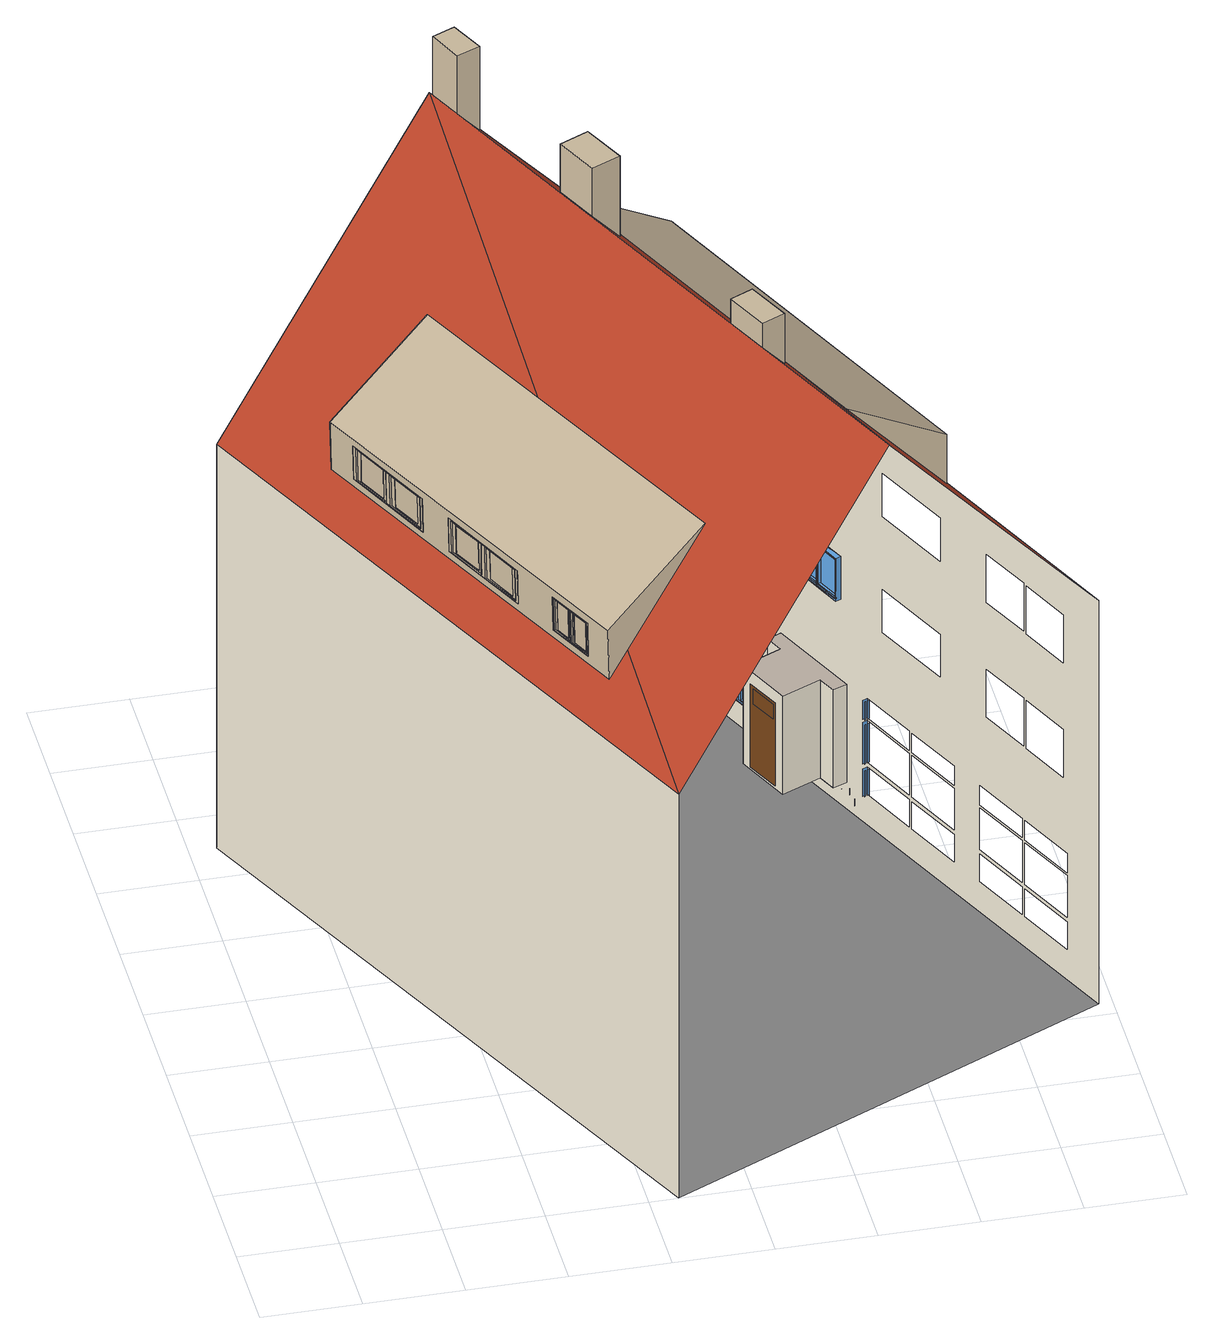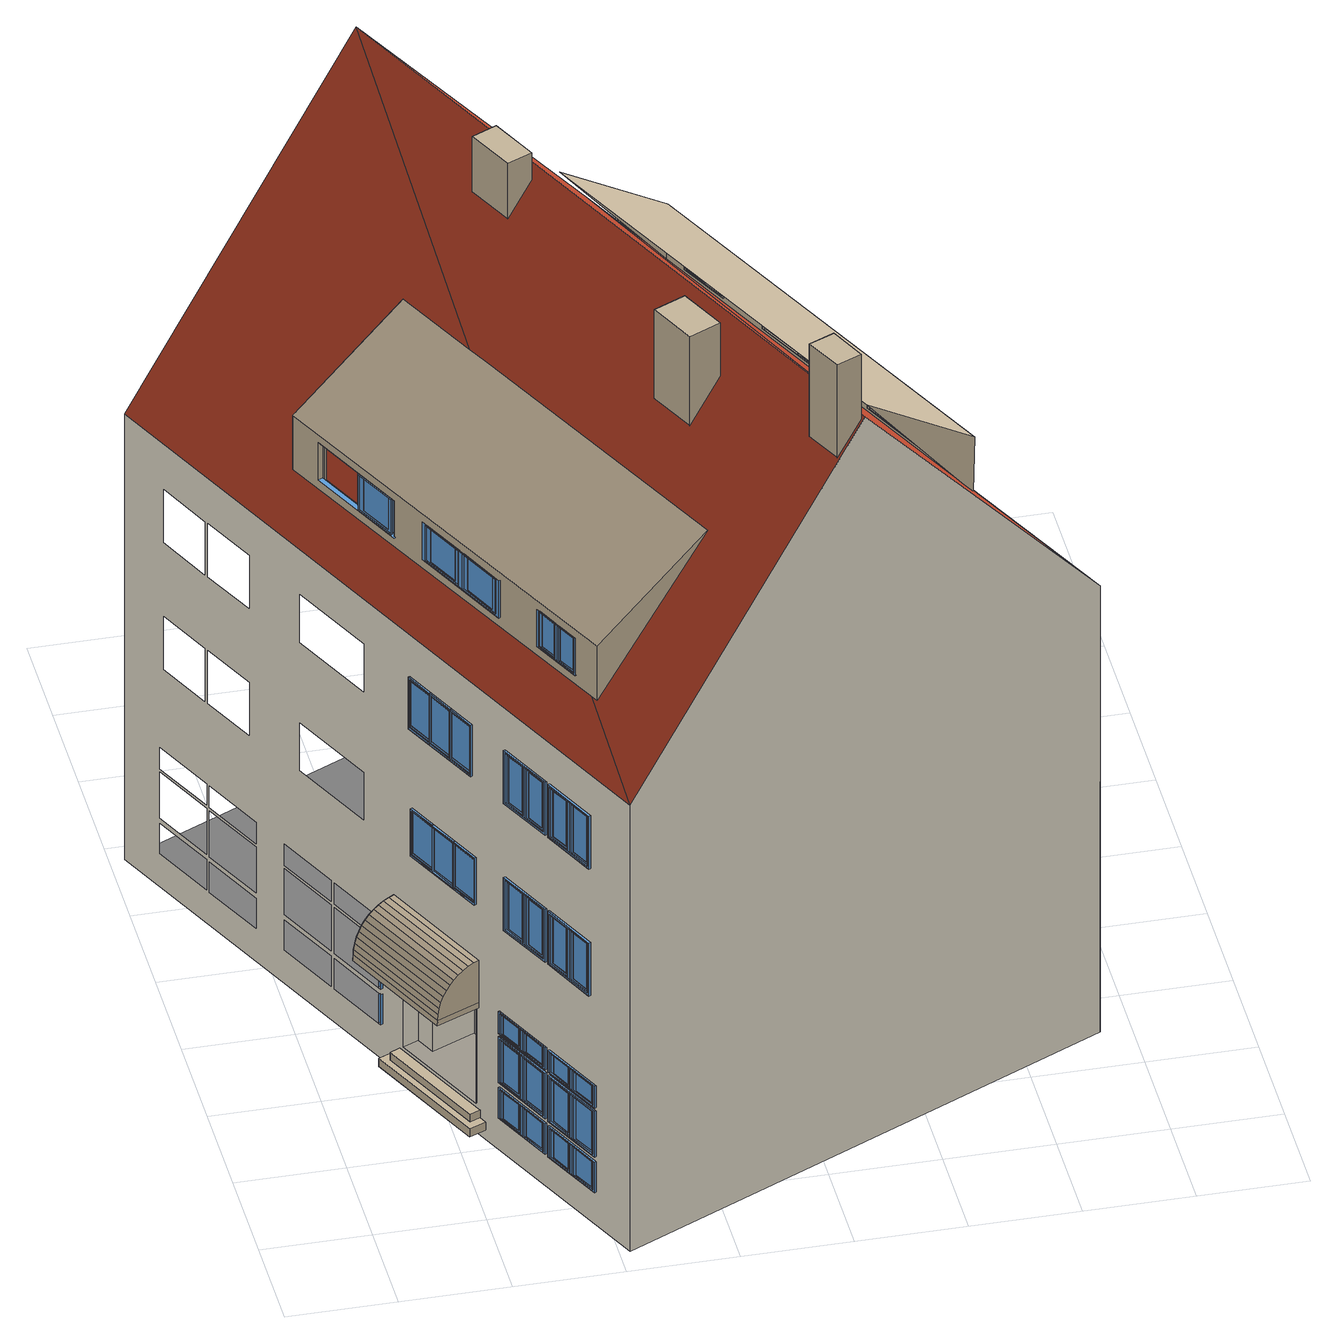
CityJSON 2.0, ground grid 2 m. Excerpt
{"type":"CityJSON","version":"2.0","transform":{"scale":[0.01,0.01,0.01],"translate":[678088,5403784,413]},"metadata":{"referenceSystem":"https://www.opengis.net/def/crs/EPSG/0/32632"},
"CityObjects":{
"building1":{"type":"Building","attributes":{"dataAvailable":"Sufficient","measuredHeight":16.65},"children":["building1-1","building1-2","building1-3","building1-4","building1-5","building1-6","building1-7"],"geometry":[{"type":"MultiSurface","lod":"3","boundaries":[[[0,1,2,3]],[[3,2,4]],[[5,4,2]],[[0,3,4,6,7]],[[8,1,0,7]],[[4,5,6]],[[9,10,11,12],[13,14,15,16]],[[17,18,19,20],[10,9,12,11]],[[14,13,16,15]],[[21,22,23,24]],[[25,6,5]],[[26,27,28,29]],[[30,31,32,33]],[[34,35,27,26]],[[36,37,32,31],[26,34,38,29]],[[26,34,38,29]],[[39,40,41,42]],[[43,44,45,46]],[[47,36,31,30]],[[33,32,37,48]],[[49,50,51,52]],[[48,37,36,47]],[[52,51,53,54]],[[55,56,50,49]],[[57,58,59,60]],[[61,62,46,43],[30,33,48,60,63,64,57,47]],[[47,57,60,48]],[[54,53,56,55]],[[49,52,54,55]],[[58,65,66,59],[52,54,55,49]],[[60,59,66,63]],[[64,65,58,57]],[[63,66,65,64]],[[67,68,69,70]],[[71,72,17,20]],[[73,74,75,76]],[[70,69,77,78]],[[79,80,68,67]],[[81,82,83,84]],[[67,70,78,79],[85,86,87,88]],[[89,87,86,90]],[[80,77,91,92]],[[89,93,94,90]],[[95,96,83,82],[89,93,94,90]],[[77,80,79,78]],[[97,95,82,81]],[[84,83,96,98]],[[92,91,99,100]],[[93,88,87,89]],[[74,73,101,102]],[[103,104,19,18]],[[105,106,107,108]],[[109,110,111,112]],[[113,114,115,116]],[[117,118,119,120]],[[98,96,95,97]],[[99,91,121,122]],[[123,124,92,100]],[[125,126,127,128]],[[129,130,131,132]],[[133,134,135,136]],[[99,122,123,100],[118,119,137,138]],[[75,139,102,74],[81,84,98,136,140,141,133,97]],[[97,133,136,98]],[[142,143,144,145]],[[146,147,148,149]],[[150,151,152,153]],[[108,107,154,155]],[[156,157,106,105]],[[112,111,158,159]],[[160,161,110,109]],[[116,115,162,163]],[[164,165,114,113]],[[166,138,118,117]],[[120,119,137,167]],[[105,108,155,156],[168,169,170,171]],[[109,112,159,160],[172,173,174,175]],[[113,116,163,164],[176,177,178,179]],[[180,181,182,183]],[[184,185,186,187]],[[188,189,126,125]],[[190,191,130,129]],[[128,127,192,193]],[[132,131,194,195]],[[125,128,193,188],[196,197,198,199]],[[129,132,195,190],[200,201,202,203]],[[145,204,205,142],[206,207,154,107,106,157,208,209]],[[149,210,211,146],[212,213,158,111,110,161,214,215]],[[153,216,217,150],[218,219,162,115,114,165,220,221]],[[157,154,207,208]],[[161,158,213,214]],[[165,162,219,220]],[[117,120,167,166]],[[134,222,223,135],[120,167,166,117]],[[224,225,226,227]],[[228,229,230,231]],[[232,233,234,235]],[[236,170,169,237]],[[238,174,173,239]],[[240,178,177,241]],[[122,121,124,123]],[[154,157,156,155]],[[158,161,160,159]],[[162,165,164,163]],[[189,192,242,243]],[[191,194,244,245]],[[183,246,247,180],[248,242,192,127,126,189,243,249]],[[187,250,251,184],[252,244,194,131,130,191,245,253]],[[208,207,254,255]],[[214,213,256,257]],[[220,219,258,259]],[[141,222,134,133]],[[136,135,223,140]],[[192,189,188,193]],[[194,191,190,195]],[[260,198,197,261]],[[262,202,201,263]],[[264,265,266,267]],[[268,269,270,271]],[[243,242,272,273]],[[245,244,274,275]],[[167,137,138,166]],[[276,277,226,225],[236,278,279,237]],[[280,281,230,229],[238,282,283,239]],[[284,285,234,233],[240,286,287,241]],[[236,278,279,237]],[[238,282,283,239]],[[240,286,287,241]],[[278,171,170,236]],[[282,175,174,238]],[[286,179,178,240]],[[227,226,277,288]],[[289,276,225,224]],[[231,230,281,290]],[[291,280,229,228]],[[235,234,285,292]],[[293,284,233,232]],[[294,295,266,265],[260,296,297,261]],[[298,299,270,269],[262,300,301,263]],[[260,296,297,261]],[[262,300,301,263]],[[296,199,198,260]],[[300,203,202,262]],[[143,142,205,302]],[[303,204,145,144]],[[147,146,211,304]],[[305,210,149,148]],[[151,150,217,306]],[[307,216,153,152]],[[308,209,208,255]],[[254,207,206,309]],[[310,215,214,257]],[[256,213,212,311]],[[312,221,220,259]],[[258,219,218,313]],[[267,266,295,314]],[[315,294,265,264]],[[271,270,299,316]],[[317,298,269,268]],[[318,246,183,182]],[[319,250,187,186]],[[181,180,247,320]],[[185,184,251,321]],[[272,242,248,322]],[[274,244,252,323]],[[324,249,243,273]],[[325,253,245,275]],[[326,327,328,329]],[[330,331,332,333]],[[334,335,336,337]],[[254,309,308,255],[327,328,338,339]],[[256,311,310,257],[331,332,340,341]],[[258,313,312,259],[335,336,342,343]],[[272,322,324,273],[344,345,346,347]],[[274,323,325,275],[348,349,350,351]],[[352,344,345,353]],[[354,348,349,355]],[[288,277,276,289]],[[290,281,280,291]],[[292,285,284,293]],[[140,223,222,141]],[[356,357,358,359]],[[360,361,362,363]],[[364,365,366,367]],[[368,339,327,326]],[[329,328,338,369]],[[370,341,331,330]],[[333,332,340,371]],[[372,343,335,334]],[[337,336,342,373]],[[314,295,294,315]],[[316,299,298,317]],[[309,206,209,308]],[[311,212,215,310]],[[313,218,221,312]],[[322,248,249,324]],[[323,252,253,325]],[[374,347,344,352]],[[353,345,346,375]],[[376,351,348,354]],[[355,349,350,377]],[[144,303,302,143],[224,227,288,359,378,379,356,289]],[[148,305,304,147],[228,231,290,363,380,381,360,291]],[[152,307,306,151],[232,235,292,367,382,383,364,293]],[[289,356,359,288]],[[291,360,363,290]],[[293,364,367,292]],[[384,385,386,387]],[[388,389,390,391]],[[182,318,320,181],[264,267,314,387,392,393,384,315]],[[186,319,321,185],[268,271,316,391,394,395,388,317]],[[315,384,387,314]],[[317,388,391,316]],[[357,396,397,358],[329,369,368,326]],[[326,329,369,368]],[[361,398,399,362],[333,371,370,330]],[[330,333,371,370]],[[365,400,401,366],[337,373,372,334]],[[334,337,373,372]],[[402,403,404,405]],[[406,407,408,409]],[[410,411,412,413]],[[414,415,416,417]],[[418,419,420,421]],[[369,338,339,368]],[[371,340,341,370]],[[373,342,343,372]],[[375,346,347,374]],[[377,350,351,376]],[[385,422,423,386],[353,375,374,352]],[[352,353,375,374]],[[389,424,425,390],[355,377,376,354]],[[354,355,377,376]],[[359,358,397,378]],[[379,396,357,356]],[[363,362,399,380]],[[381,398,361,360]],[[367,366,401,382]],[[383,400,365,364]],[[387,386,423,392]],[[391,390,425,394]],[[393,422,385,384]],[[395,424,389,388]],[[246,318,320,247]],[[250,319,321,251]],[[204,303,302,205]],[[210,305,304,211]],[[216,307,306,217]],[[426,427,428,429]],[[430,431,432,103,18,17,72,433]],[[104,434,435,436,437,71,20,19]],[[438,439,440,441]],[[442,443,444,445]],[[446,447,448,449]],[[450,451,452,453]],[[454,455,456,457]],[[405,404,458,459]],[[460,461,403,402]],[[409,408,462,463]],[[464,465,407,406]],[[413,412,466,467]],[[417,416,468,469]],[[421,420,470,471]],[[472,473,411,410]],[[474,475,415,414]],[[476,477,419,418]],[[402,405,459,460],[478,479,480,481]],[[406,409,463,464],[482,483,484,485]],[[378,397,396,379]],[[380,399,398,381]],[[382,401,400,383]],[[392,423,422,393]],[[394,425,424,395]],[[410,413,467,472],[486,487,488,489]],[[414,417,469,474],[490,491,492,493]],[[418,421,471,476],[494,495,496,497]],[[433,72,71,437]],[[461,458,498,499]],[[465,462,500,501]],[[441,502,503,438],[504,498,458,404,403,461,499,505]],[[445,506,507,442],[508,500,462,408,407,465,501,509]],[[458,461,460,459]],[[462,465,464,463]],[[449,510,511,446],[512,513,466,412,411,473,514,515]],[[453,516,517,450],[518,519,468,416,415,475,520,521]],[[457,522,523,454],[524,525,470,420,419,477,526,527]],[[473,466,513,514]],[[475,468,519,520]],[[477,470,525,526]],[[528,480,479,529]],[[530,484,483,531]],[[532,533,534,535]],[[536,537,538,539]],[[499,498,540,541]],[[501,500,542,543]],[[544,545,546,547]],[[548,549,550,551]],[[552,553,554,555]],[[556,488,487,557]],[[558,492,491,559]],[[560,496,495,561]],[[466,473,472,467]],[[468,475,474,469]],[[470,477,476,471]],[[429,428,562,563]],[[564,565,427,426]],[[514,513,566,567]],[[520,519,568,569]],[[526,525,570,571]],[[528,572,573,529]],[[530,574,575,531]],[[576,577,534,533],[528,572,573,529]],[[578,579,538,537],[530,574,575,531]],[[572,481,480,528]],[[574,485,484,530]],[[580,581,582,583]],[[426,429,563,564],[584,585,586,587]],[[556,588,589,557]],[[558,590,591,559]],[[560,592,593,561]],[[594,595,546,545],[556,588,589,557]],[[596,597,550,549],[558,590,591,559]],[[598,599,554,553],[560,592,593,561]],[[588,489,488,556]],[[590,493,492,558]],[[592,497,496,560]],[[600,576,533,532]],[[601,578,537,536]],[[535,534,577,602]],[[539,538,579,603]],[[439,438,503,604]],[[605,502,441,440]],[[443,442,507,606]],[[607,506,445,444]],[[540,498,504,608]],[[542,500,508,609]],[[610,505,499,541]],[[611,509,501,543]],[[547,546,595,612]],[[613,594,545,544]],[[551,550,597,614]],[[615,596,549,548]],[[555,554,599,616]],[[617,598,553,552]],[[447,446,511,618]],[[451,450,517,619]],[[455,454,523,620]],[[621,510,449,448]],[[622,516,453,452]],[[623,522,457,456]],[[540,608,610,541],[624,625,626,627]],[[542,609,611,543],[628,629,630,631]],[[632,624,625,633]],[[634,628,629,635]],[[636,586,585,637]],[[566,513,512,638]],[[568,519,518,639]],[[570,525,524,640]],[[641,515,514,567]],[[642,521,520,569]],[[643,527,526,571]],[[644,645,646,647]],[[648,649,650,651]],[[652,653,654,655]],[[566,638,641,567],[645,646,656,657]],[[568,639,642,569],[649,650,658,659]],[[570,640,643,571],[653,654,660,661]],[[602,577,576,600]],[[603,579,578,601]],[[608,504,505,610]],[[609,508,509,611]],[[565,562,662,663]],[[664,627,624,632]],[[665,631,628,634]],[[633,625,626,666]],[[635,629,630,667]],[[636,668,669,637]],[[670,671,582,581],[636,668,669,637]],[[562,565,564,563]],[[672,673,674,675]],[[676,677,678,679]],[[612,595,594,613]],[[614,597,596,615]],[[616,599,598,617]],[[440,605,604,439],[532,535,602,675,680,681,672,600]],[[444,607,606,443],[536,539,603,679,682,683,676,601]],[[600,672,675,602]],[[601,676,679,603]],[[583,582,671,684]],[[685,670,581,580]],[[686,687,688,689]],[[690,691,692,693]],[[694,695,696,697]],[[698,657,645,644]],[[647,646,656,699]],[[700,659,649,648]],[[651,650,658,701]],[[702,661,653,652]],[[655,654,660,703]],[[638,512,515,641]],[[639,518,521,642]],[[640,524,527,643]],[[663,662,704,705]],[[613,686,689,612]],[[615,690,693,614]],[[617,694,697,616]],[[448,621,618,447],[544,547,612,689,706,707,686,613]],[[452,622,619,451],[548,551,614,693,708,709,690,615]],[[456,623,620,455],[552,555,616,697,710,711,694,617]],[[668,587,586,636]],[[666,626,627,664]],[[667,630,631,665]],[[673,712,713,674],[633,666,664,632]],[[677,714,715,678],[635,667,665,634]],[[632,633,666,664]],[[634,635,667,665]],[[436,430,433,437]],[[675,674,713,680]],[[681,712,673,672]],[[679,678,715,682]],[[683,714,677,676]],[[502,605,604,503]],[[506,607,606,507]],[[687,716,717,688],[647,699,698,644]],[[691,718,719,692],[651,701,700,648]],[[695,720,721,696],[655,703,702,652]],[[644,647,699,698]],[[648,651,701,700]],[[652,655,703,702]],[[699,656,657,698]],[[701,658,659,700]],[[703,660,661,702]],[[722,723,724,725]],[[689,688,717,706]],[[693,692,719,708]],[[697,696,721,710]],[[707,716,687,686]],[[709,718,691,690]],[[711,720,695,694]],[[510,621,618,511]],[[516,622,619,517]],[[522,623,620,523]],[[680,713,712,681]],[[682,715,714,683]],[[684,671,670,685]],[[706,717,716,707]],[[708,719,718,709]],[[710,721,720,711]],[[726,727,728,729]],[[434,104,103,432]],[[730,731,732,733]],[[734,735,736,737]],[[738,739,734,737,740,741,728,727]],[[742,743,744,745]],[[746,738,727,726]],[[729,728,741,747]],[[748,749,750,751]],[[726,729,747,746],[744,743,752,753]],[[754,755,748,751,756,757,732,731]],[[758,759,760,761]],[[762,754,731,730]],[[733,732,757,763]],[[730,733,763,762],[760,759,764,765]],[[734,739,766,735]],[[736,767,740,737]],[[768,769,770,771]],[[743,742,772,752]],[[745,744,753,773]],[[774,775,776,777]],[[748,755,778,749]],[[750,779,756,751]],[[759,758,780,764]],[[761,760,765,781]],[[782,783,784,785]],[[775,786,787,739,738,741,740,788,789,776]],[[790,791,792,793]],[[772,773,745,742]],[[794,770,769,795],[742,772,773,745]],[[791,796,797,755,754,757,756,798,799,792]],[[771,770,794,800]],[[801,795,769,768]],[[739,766,800,801,767,740,741,738]],[[780,781,761,758]],[[802,784,783,803],[758,780,781,761]],[[804,786,775,774]],[[777,776,789,805]],[[806,807,808,809]],[[771,800,766,735,736,767,801,768]],[[785,784,802,810]],[[811,803,783,782]],[[755,778,810,811,779,756,757,754]],[[793,792,799,812]],[[813,796,791,790]],[[774,777,805,804],[808,807,814,815]],[[816,817,818,819]],[[767,820,788,740]],[[785,810,778,749,750,779,811,782]],[[790,793,812,813],[818,817,821,822]],[[786,823,824,787]],[[786,789,825,823]],[[788,826,825,789]],[[779,827,798,756]],[[828,829,830,831]],[[832,766,739,787]],[[809,808,815,833]],[[807,806,834,814]],[[835,836,797,796]],[[796,799,837,835]],[[798,838,837,799]],[[789,786,804,805]],[[823,825,839,840]],[[841,778,755,797]],[[817,816,842,821]],[[819,818,822,843]],[[844,845,846,847]],[[799,796,813,812]],[[835,837,848,849]],[[834,833,809,806]],[[850,830,829,851],[806,834,833,809]],[[824,823,852,853,825,826,854,855]],[[814,834,833,815]],[[842,843,819,816]],[[856,846,845,857],[816,842,843,819]],[[858,851,829,828]],[[831,830,850,859]],[[787,824,860,832]],[[820,861,826,788]],[[862,836,835,863,864,837,838,865]],[[859,832,766,800,801,767,820,858,828,831]],[[839,825,853,866]],[[867,852,823,840]],[[431,435,434,432]],[[868,869,870,871]],[[821,842,843,822]],[[872,857,845,844]],[[847,846,856,873]],[[797,836,874,841]],[[827,875,838,798]],[[848,837,864,876]],[[877,863,835,849]],[[873,841,778,810,811,779,827,872,844,847]],[[878,879,880,881]],[[866,882,871,868,883,867,840,839]],[[876,884,881,878,885,877,849,848]],[[859,850,851,858]],[[886,887,888,889]],[[868,883,890,869]],[[871,870,891,882]],[[854,826,861,892]],[[860,824,855,893]],[[866,853,852,867,883,882]],[[873,856,857,872]],[[894,895,896,897]],[[858,886,889,859]],[[820,861,886,858]],[[832,859,889,860]],[[878,885,898,879]],[[881,880,899,884]],[[865,838,875,900]],[[874,836,862,901]],[[876,864,863,877,885,884]],[[875,894,872,827]],[[872,894,897,873]],[[874,841,873,897]],[[870,869,890,891]],[[902,903,888,887],[869,890,891,870]],[[904,905,896,895],[879,898,899,880]],[[880,879,898,899]],[[889,888,903,906]],[[907,902,887,886]],[[883,882,891,890]],[[854,892,893,855]],[[885,884,899,898]],[[897,896,905,908]],[[909,904,895,894]],[[865,900,901,862]],[[893,860,889,906,907,886,861,892]],[[901,874,897,908,909,894,875,900]],[[906,903,902,907]],[[908,905,904,909]],[[910,911,912,913]],[[914,915,916,917]],[[918,919,920,921]],[[922,923,924,925]],[[926,927,928,929]],[[930,931,932,933]],[[934,935,936,937]],[[938,939,940,941]],[[942,943,944,945]],[[8,7,6,25],[436,435,431,430],[946,947,948,949],[950,951,952,953],[954,955,956,957],[958,959,960,961],[607,444,443,606],[318,182,181,320],[604,605,440,439],[321,319,186,185],[962,963,964,965],[966,967,968,969],[970,971,972,973],[974,975,976,977],[978,979,980,981],[982,983,984,985],[986,987,988,989],[990,991,932,931],[992,993,928,927],[924,923,994,995],[996,997,998,999],[1000,1001,1002,1003],[456,455,620,623],[303,144,143,302],[304,305,148,147],[447,618,621,448],[619,622,452,451],[307,152,151,306],[901,900,750,749],[1004,1005,1006,1007],[1008,1009,1010,1011],[736,735,893,892]]],"semantics":{"surfaces":[{"type":"WallSurface","klumMaterialClass":"Plaster","klumMaterialIndex":"I202","materialUncertainty":0.3},{"type":"RoofSurface","klumMaterialClass":"Ceramic","klumMaterialIndex":"D201","materialUncertainty":0.3},{"type":"WallSurface"},{"type":"GroundSurface"},{"type":"Door","@cityeditor:layer":"Unclassified.LoD3","frameKlumMaterialClass":"Wood","frameKlumMaterialIndex":"L001","paneMaterialClass":"Glass"},{"type":"Window","@cityeditor:layer":"Unclassified.LoD3","frameKlumMaterialClass":"Wood","frameKlumMaterialIndex":"L101","paneMaterialClass":"Glass","frameMaterialUncertainty":0.5},{"type":"WallSurface","materialUncertainty":1},{"type":"Window","frameKlumMaterialClass":"Wood","frameKlumMaterialIndex":"L001","paneMaterialClass":"Glass"},{"type":"Window","frameKlumMaterialClass":"Wood","frameKlumMaterialIndex":"L101","paneMaterialClass":"Glass","frameMaterialUncertainty":0.5},{"type":"OuterCeilingSurface"},{"type":"OuterFloorSurface","klumMaterialClass":"Granite","klumMaterialIndex":"F103","materialUncertainty":0.3}],"values":[0,1,1,2,3,1,4,0,4,5,1,5,5,5,5,5,5,5,5,5,5,5,5,5,5,5,5,5,5,5,5,5,5,5,6,5,5,5,5,5,5,5,5,5,5,5,5,5,5,5,6,7,7,7,5,5,5,5,8,8,5,5,5,5,7,7,7,7,7,7,7,7,7,5,5,7,7,7,8,8,8,8,8,8,8,8,7,7,7,7,7,7,5,5,7,7,7,7,7,7,5,7,7,7,8,8,8,8,7,7,7,5,5,8,8,8,8,8,8,8,8,5,7,7,7,7,7,7,7,7,7,7,7,7,7,7,7,8,8,8,8,8,8,7,7,7,7,7,7,7,7,7,7,7,7,8,8,8,8,8,8,8,8,8,8,8,8,7,7,7,7,7,7,8,8,8,8,7,7,7,5,7,7,7,7,7,7,7,7,7,8,8,7,7,7,8,8,8,8,8,8,7,7,7,7,7,7,8,8,8,8,8,8,7,7,7,7,7,7,8,8,7,7,7,7,7,7,8,8,8,8,8,8,7,7,7,7,7,7,8,8,8,8,8,8,7,7,7,5,9,10,8,8,7,7,7,8,8,8,8,7,7,7,7,7,7,8,8,7,7,7,8,8,7,7,7,6,8,8,8,8,8,8,7,7,7,7,7,7,8,8,8,8,8,8,7,7,7,7,7,7,7,7,7,5,5,7,7,7,8,8,8,8,8,8,5,5,7,7,7,7,7,7,7,7,7,8,8,8,8,8,8,8,8,8,8,8,8,7,7,7,7,7,7,7,7,7,7,7,7,8,8,8,8,5,7,7,7,7,7,7,7,7,7,7,7,7,8,8,8,8,5,8,8,8,8,5,5,5,8,8,7,7,7,8,8,8,8,5,5,7,7,7,7,7,7,7,7,7,7,7,7,5,7,7,7,7,7,7,5,8,8,8,8,8,8,0,8,8,8,8,8,8,7,7,7,7,7,7,7,7,7,5,7,7,7,7,7,7,7,7,7,8,8,5,7,7,7,5,6,5,5,5,5,5,5,5,5,5,5,5,5,5,5,5,5,5,5,5,5,5,5,5,5,5,5,5,5,5,5,5,5,5,5,5,5,5,5,5,5,5,5,5,5,5,5,5,5,5,5,5,5,5,5,5,5,5,5,5,5,5,5,5,5,5,5,5,5,5,5,5,5,5,5,5,5,5,5,5,5,5,0,5,5,5,5,5,5,5,5,5,5,5,5,5,5,5,5,5,5,5,5,5,5,5,5,5,5,5,5,5,5,5,5,5,5,5,5,5,5,5,5,5,5,5,5,5,5,5,5,7,7,7,7,7,7,7,7,7,0]}}]},
"building1-1":{"type":"BuildingInstallation","attributes":{"relationToConstruction":"outside"},"parents":["building1"],"geometry":[{"type":"MultiSurface","lod":"3","boundaries":[[[1012,1013,1014]],[[1015,1016,1017]],[[1017,1014,1013,1015],[1018,1019,1020,1021],[1022,1023,1024,1025],[1026,1027,1028,1029]],[[1016,1012,1014,1017]],[[1030,1031,1032,1033]],[[1034,1035,1036,1037]],[[1038,1039,1040,1041],[1032,1031,1034,1042,1043,1035,1044,1045]],[[1023,1022,1025,1024],[1046,1047,1048,1049,1050,1051,1052,1053]],[[1049,1054,1055,1050]],[[1041,1024,1023,1038]],[[1056,1057,1058,1059]],[[1060,1061,1062,1063]],[[1064,1045,1044,1065]],[[1066,1067,1068,1069]],[[1039,1022,1025,1040]],[[1052,1070,1054,1049]],[[1044,1031,1030,1065]],[[1071,1043,1042,1072]],[[1060,1073,1074,1063]],[[1059,1058,1067,1066]],[[1069,1068,1057,1056]],[[1024,1041,1040,1025]],[[1036,1035,1043,1071]],[[1050,1055,1075,1051]],[[1048,1076,1077,1053]],[[1059,1066,1069,1056]],[[1053,1052,1049,1048]],[[1033,1032,1045,1064]],[[1051,1075,1070,1052]],[[1071,1072,1037,1036],[1078,1062,1061,1079]],[[1053,1077,1080,1046]],[[1046,1080,1081,1047]],[[1073,1079,1061,1060]],[[1022,1039,1038,1023]],[[1077,1076,1081,1080],[1060,1073,1074,1063]],[[1072,1042,1034,1037]],[[1030,1033,1064,1065],[1058,1067,1068,1057]],[[1070,1075,1055,1054],[1066,1069,1056,1059]],[[1035,1034,1031,1044]],[[1047,1081,1076,1048]],[[1082,1083,1084,1085]],[[1086,1028,1027,1087]],[[1084,1088,1089,1085]],[[1090,1091,1092,1093]],[[1094,1095,1096,1097]],[[1029,1028,1027,1026],[1098,1099,1100,1093,1101,1102,1090,1103]],[[1104,1105,1106,1107]],[[1108,1109,1110,1111]],[[1089,1088,1112,1113]],[[1114,1086,1087,1115],[1112,1088,1094,1116,1117,1095,1084,1083]],[[1115,1026,1029,1114]],[[1093,1092,1118,1101]],[[1107,1119,1120,1104]],[[1121,1122,1097,1096],[1123,1110,1109,1124]],[[1099,1125,1126,1100]],[[1101,1118,1127,1102]],[[1103,1128,1129,1098]],[[1113,1112,1083,1082]],[[1091,1127,1118,1092],[1119,1120,1104,1107]],[[1089,1113,1082,1085],[1106,1130,1131,1105]],[[1132,1124,1109,1108]],[[1026,1115,1087,1027]],[[1120,1131,1105,1104]],[[1100,1126,1128,1103]],[[1095,1094,1088,1084]],[[1102,1127,1091,1090]],[[1122,1116,1094,1097]],[[1028,1086,1114,1029]],[[1107,1106,1130,1119]],[[1121,1117,1116,1122]],[[1098,1129,1125,1099]],[[1119,1130,1131,1120]],[[1108,1132,1133,1111]],[[1103,1090,1093,1100]],[[1096,1095,1117,1121]],[[1128,1126,1125,1129],[1108,1132,1133,1111]],[[1134,1135,1136,1137]],[[1138,1019,1018,1139]],[[1140,1141,1142,1143]],[[1144,1145,1146,1147]],[[1148,1149,1150,1151]],[[1018,1021,1020,1019],[1152,1153,1154,1140,1143,1155,1156,1157]],[[1158,1159,1160,1161]],[[1162,1163,1164,1165]],[[1139,1166,1167,1138],[1164,1163,1158,1168,1169,1159,1150,1149]],[[1165,1164,1149,1148]],[[1160,1159,1169,1170]],[[1157,1156,1140,1154]],[[1171,1168,1158,1161]],[[1172,1173,1174,1175],[1134,1176,1177,1137]],[[1153,1174,1173,1154]],[[1143,1142,1178,1155]],[[1179,1178,1142,1141],[1180,1181,1144,1147]],[[1162,1165,1148,1151],[1146,1182,1183,1145]],[[1021,1166,1139,1018]],[[1159,1158,1163,1150]],[[1157,1172,1175,1152]],[[1154,1173,1172,1157]],[[1147,1180,1181,1144]],[[1019,1138,1167,1020]],[[1152,1175,1174,1153]],[[1155,1178,1179,1156]],[[1147,1146,1182,1180]],[[1181,1183,1145,1144]],[[1156,1179,1141,1140]],[[1134,1176,1177,1137]],[[1170,1171,1161,1160],[1184,1136,1135,1185]],[[1180,1182,1183,1181]],[[1166,1021,1020,1167]],[[1150,1163,1162,1151]],[[1176,1185,1135,1134]],[[1170,1169,1168,1171]]]}]},
"building1-2":{"type":"BuildingInstallation","attributes":{"@cityeditor:layer":"Unclassified.LoD3","materialUncertainty":1,"relationToConstruction":"outside"},"parents":["building1"],"geometry":[{"type":"MultiSurface","lod":"3","boundaries":[[[1186,1187,1188,1189]],[[1190,1191,1188,1187]],[[1187,1186,1192,1190]],[[1192,1193,1191,1190]],[[1191,1193,1189,1188]],[[1186,1189,1193,1192]]]}]},
"building1-3":{"type":"BuildingInstallation","attributes":{"@cityeditor:layer":"Unclassified.LoD3","materialUncertainty":1,"relationToConstruction":"outside"},"parents":["building1"],"geometry":[{"type":"MultiSurface","lod":"3","boundaries":[[[1194,1195,1196,1197]],[[1198,1199,1196,1195]],[[1194,1197,1200,1201]],[[1195,1194,1201,1198]],[[1201,1200,1199,1198]],[[1199,1200,1197,1196]]]}]},
"building1-4":{"type":"BuildingInstallation","attributes":{"@cityeditor:layer":"Unclassified.LoD3","materialUncertainty":1,"relationToConstruction":"outside"},"parents":["building1"],"geometry":[{"type":"MultiSurface","lod":"3","boundaries":[[[1202,1203,1204,1205]],[[1206,1207,1204,1203]],[[1202,1205,1208,1209]],[[1203,1202,1209,1206]],[[1209,1208,1207,1206]],[[1207,1208,1205,1204]]]}]},
"building1-5":{"type":"BuildingInstallation","attributes":{"relationToConstruction":"outside"},"parents":["building1"],"geometry":[{"type":"MultiSurface","lod":"3","boundaries":[[[76,1210,101,73],[121,91,77,69,68,80,92,124]],[[1211,1212,1213,1214]],[[723,722,1215,1216]],[[1217,1218,45,44],[1219,1220,1221,1222,23,22,41,40]],[[44,43,61,1217]],[[1223,1220,1219,1224]],[[1218,62,46,45]],[[41,1220,1223,42]],[[139,1210,76,75]],[[1221,22,21,1225]],[[1210,139,102,101]],[[1226,1227,1216,1215]],[[704,662,1228,1229]],[[1229,1228,1230,1231]],[[1216,1227,724,723],[1228,662,562,428,427,565,663,1230]],[[1227,1226,725,724]],[[24,1232,1225,21],[1233,28,27,35]],[[62,1218,1217,61]],[[1224,1219,40,39]],[[1223,1224,39,42],[50,51,53,56]],[[24,23,1222,1232]],[[22,1221,1220,41]],[[1232,1222,1221,1225]],[[1214,1213,1234,1235],[1215,722,725,1226],[139,75,74,102],[43,46,62,61]],[[1235,1211,1214]],[[1212,1234,1213]]]}]},
"building1-6":{"type":"BuildingInstallation","attributes":{"@cityeditor:layer":"Unclassified.LoD3","klumMaterialClass":"Granite","klumMaterialIndex":"F103","materialUncertainty":0.3,"relationToConstruction":"outside"},"parents":["building1"],"geometry":[{"type":"MultiSurface","lod":"3","boundaries":[[[1236,1237,1238,1239]],[[1237,1236,1240,1241]],[[1238,1237,1241,1242]],[[1239,1238,1242,1243]],[[1236,1239,1243,1240]],[[1242,1241,1244,1245,1246,1247]],[[1246,1245,1248,1249]],[[1240,1241,1242,1243]],[[1250,1251,1249,1248]],[[1244,1250,1248,1245]],[[1241,1240,1243,1242,1247,1251,1250,1244]],[[1251,1247,1246,1249]]]}]},
"building1-7":{"type":"BuildingInstallation","attributes":{"@cityeditor:layer":"Unclassified.LoD3","materialClass":"Plastic","materialUncertainty":0.5,"relationToConstruction":"outside"},"parents":["building1"],"geometry":[{"type":"MultiSurface","lod":"3","boundaries":[[[1252,1253,1254,1255,1256,1257,1258,1259,1260,1261,1262,1263,1264,1265,1266]],[[1267,1268,1269,1270,1271,1272,1273,1274,1275,1276,1277,1278,1279,1280]],[[1253,1252,1268,1267]],[[1254,1253,1267,1280]],[[1255,1254,1280,1279]],[[1256,1255,1279,1278]],[[1257,1256,1278,1277]],[[1258,1257,1277,1276]],[[1259,1258,1276,1275]],[[1260,1259,1275,1274]],[[1261,1260,1274,1273]],[[1262,1261,1273,1272]],[[1263,1262,1272,1271]],[[1264,1263,1271,1270]],[[1252,1281,1282,1268]],[[1266,1283,1281,1252]],[[1284,1269,1268,1282]]]}]}
},
"vertices":[
[55,1296,59],[659,1,59],[659,1,1001],[55,1296,1001],[518,1520,1591],[1116,219,1591],[980,1743,1001],[980,1743,59],[1572,437,59],[1109,1167,320],[1109,1167,126],[1077,1238,126],[1077,1238,320],[1107,1172,279],[1107,1172,313],[1081,1229,313],[1081,1229,279],[1068,1259,349],[1119,1145,349],[1119,1145,120],[1068,1259,120],[1034,1438,1103],[1031,1437,1103],[1012,1479,1103],[1014,1480,1103],[1572,437,1001],[1036,1445,1106],[1031,1443,1106],[1017,1474,1106],[1021,1476,1106],[1021,1483,1177],[1019,1482,1177],[1019,1482,1103],[1021,1483,1103],[1036,1445,1173],[1031,1443,1173],[1038,1440,1177],[1038,1440,1103],[1021,1476,1173],[1055,1390,1103],[1053,1389,1103],[1034,1431,1103],[1036,1432,1103],[1019,1487,1100],[1010,1483,1100],[1055,1385,1100],[1064,1389,1100],[1040,1441,1177],[1040,1441,1103],[1043,1429,1173],[1039,1427,1173],[1039,1427,1106],[1043,1429,1106],[1053,1396,1106],[1057,1398,1106],[1057,1398,1173],[1053,1396,1173],[1043,1435,1177],[1041,1434,1177],[1041,1434,1103],[1043,1435,1103],[1019,1487,1179],[1064,1389,1179],[1062,1393,1103],[1062,1393,1177],[1060,1392,1177],[1060,1392,1103],[1106,1279,1101],[1104,1278,1101],[1104,1278,1175],[1106,1279,1175],[1148,1296,120],[1148,1296,349],[1100,1286,1098],[1109,1291,1098],[1109,1291,1177],[1100,1286,1177],[1143,1194,1175],[1145,1195,1175],[1145,1195,1101],[1143,1194,1101],[1113,1283,1175],[1111,1282,1175],[1111,1282,1101],[1113,1283,1101],[1111,1269,1172],[1111,1269,1104],[1140,1206,1104],[1140,1206,1172],[1144,1208,1104],[1116,1271,1104],[1148,1183,1175],[1148,1183,1101],[1144,1208,1172],[1116,1271,1172],[1149,1197,1175],[1149,1197,1101],[1152,1198,1175],[1152,1198,1101],[1150,1184,1175],[1150,1184,1101],[1190,1091,1098],[1199,1095,1098],[1200,1182,349],[1200,1182,120],[1018,1643,126],[1015,1642,126],[1015,1642,187],[1018,1643,187],[1018,1643,202],[1015,1642,202],[1015,1642,293],[1018,1643,293],[1018,1643,305],[1015,1642,305],[1015,1642,347],[1018,1643,347],[1159,1176,1172],[1155,1174,1172],[1155,1174,1104],[1159,1176,1104],[1186,1099,1175],[1188,1100,1175],[1188,1100,1101],[1186,1099,1101],[1024,1630,535],[1021,1629,535],[1021,1629,639],[1024,1630,639],[1024,1630,803],[1021,1629,803],[1021,1629,907],[1024,1630,907],[1157,1188,1175],[1154,1187,1175],[1154,1187,1101],[1157,1188,1101],[1183,1111,1104],[1183,1111,1172],[1199,1095,1177],[1195,1103,1101],[1195,1103,1175],[1013,1647,124],[1022,1651,124],[1022,1651,189],[1013,1647,189],[1013,1647,199],[1022,1651,199],[1022,1651,296],[1013,1647,296],[1013,1647,303],[1022,1651,303],[1022,1651,349],[1013,1647,349],[1039,1590,187],[1041,1591,187],[1041,1591,126],[1039,1590,126],[1039,1590,293],[1041,1591,293],[1041,1591,202],[1039,1590,202],[1039,1590,347],[1041,1591,347],[1041,1591,305],[1039,1590,305],[1188,1113,1172],[1188,1113,1104],[1021,1636,184],[1021,1636,129],[1038,1598,129],[1038,1598,184],[1021,1636,289],[1021,1636,206],[1038,1598,206],[1038,1598,289],[1021,1636,345],[1021,1636,307],[1038,1598,307],[1038,1598,345],[1019,1633,531],[1029,1637,531],[1029,1637,643],[1019,1633,643],[1019,1633,799],[1029,1637,799],[1029,1637,911],[1019,1633,911],[1044,1584,535],[1042,1583,535],[1044,1584,803],[1042,1583,803],[1042,1583,639],[1044,1584,639],[1042,1583,907],[1044,1584,907],[1026,1624,635],[1026,1624,539],[1042,1590,539],[1042,1590,635],[1026,1624,903],[1026,1624,807],[1042,1590,807],[1042,1590,903],[1068,1526,189],[1068,1526,124],[1065,1531,187],[1042,1583,187],[1042,1583,126],[1065,1531,126],[1068,1526,296],[1068,1526,199],[1065,1531,293],[1042,1583,293],[1042,1583,202],[1065,1531,202],[1068,1526,349],[1068,1526,303],[1065,1531,347],[1042,1583,347],[1042,1583,305],[1065,1531,305],[1193,1102,1175],[1193,1102,1101],[1025,1646,187],[1022,1645,187],[1022,1645,126],[1025,1646,126],[1025,1646,293],[1022,1645,293],[1022,1645,202],[1025,1646,202],[1025,1646,347],[1022,1645,347],[1022,1645,305],[1025,1646,305],[1043,1600,129],[1025,1638,129],[1043,1600,206],[1025,1638,206],[1043,1600,307],[1025,1638,307],[1045,1577,639],[1045,1577,535],[1045,1577,907],[1045,1577,803],[1068,1526,643],[1068,1526,531],[1066,1531,639],[1066,1531,535],[1068,1526,911],[1068,1526,799],[1066,1531,907],[1066,1531,803],[1044,1584,187],[1044,1584,126],[1044,1584,293],[1044,1584,202],[1044,1584,347],[1044,1584,305],[1046,1592,539],[1031,1626,539],[1046,1592,807],[1031,1626,807],[1031,1633,639],[1028,1632,639],[1028,1632,535],[1031,1633,535],[1031,1633,907],[1028,1632,907],[1028,1632,803],[1031,1633,803],[1047,1578,639],[1047,1578,535],[1047,1578,907],[1047,1578,803],[1046,1593,187],[1046,1593,126],[1043,1600,184],[1025,1638,184],[1046,1593,293],[1046,1593,202],[1043,1600,289],[1025,1638,289],[1046,1593,347],[1046,1593,305],[1043,1600,345],[1025,1638,345],[1048,1594,126],[1048,1594,187],[1048,1594,202],[1048,1594,293],[1048,1594,305],[1048,1594,347],[1049,1586,639],[1049,1586,535],[1046,1592,635],[1031,1626,635],[1049,1586,907],[1049,1586,803],[1046,1592,903],[1031,1626,903],[1077,1530,124],[1077,1530,189],[1077,1530,199],[1077,1530,296],[1077,1530,303],[1077,1530,349],[1068,1532,126],[1068,1532,187],[1068,1532,202],[1068,1532,293],[1068,1532,305],[1068,1532,347],[1051,1587,535],[1051,1587,639],[1051,1587,803],[1051,1587,907],[1077,1530,643],[1077,1530,911],[1077,1530,531],[1077,1530,799],[1068,1532,639],[1068,1532,907],[1068,1532,535],[1068,1532,803],[1052,1580,184],[1047,1578,184],[1047,1578,129],[1052,1580,129],[1052,1580,289],[1047,1578,289],[1047,1578,206],[1052,1580,206],[1052,1580,345],[1047,1578,345],[1047,1578,307],[1052,1580,307],[1065,1539,129],[1065,1539,184],[1065,1539,206],[1065,1539,289],[1065,1539,307],[1065,1539,345],[1050,1572,635],[1050,1572,539],[1065,1538,539],[1065,1538,635],[1050,1572,903],[1050,1572,807],[1065,1538,807],[1065,1538,903],[1054,1574,635],[1054,1574,539],[1054,1574,903],[1054,1574,807],[1051,1587,187],[1049,1586,187],[1049,1586,126],[1051,1587,126],[1051,1587,293],[1049,1586,293],[1049,1586,202],[1051,1587,202],[1051,1587,347],[1049,1586,347],[1049,1586,305],[1051,1587,305],[1069,1541,184],[1069,1541,129],[1069,1541,289],[1069,1541,206],[1069,1541,345],[1069,1541,307],[1070,1540,635],[1070,1540,539],[1070,1540,903],[1070,1540,807],[1075,1536,126],[1075,1536,187],[1075,1536,202],[1075,1536,293],[1075,1536,305],[1075,1536,347],[1054,1581,639],[1052,1580,639],[1052,1580,535],[1054,1581,535],[1054,1581,907],[1052,1580,907],[1052,1580,803],[1054,1581,803],[1075,1535,535],[1075,1535,639],[1075,1535,803],[1075,1535,907],[1072,1534,187],[1072,1534,126],[1072,1534,293],[1072,1534,202],[1072,1534,347],[1072,1534,305],[1076,1515,802],[1073,1514,802],[1073,1514,907],[1076,1515,907],[1076,1515,534],[1073,1514,534],[1073,1514,639],[1076,1515,639],[1076,1515,202],[1073,1514,202],[1073,1514,293],[1076,1515,293],[1076,1515,305],[1073,1514,305],[1073,1514,347],[1076,1515,347],[1076,1515,126],[1073,1514,126],[1073,1514,187],[1076,1515,187],[1073,1534,639],[1073,1534,535],[1073,1534,907],[1073,1534,803],[1229,1013,1100],[1226,1012,1100],[1226,1012,1174],[1229,1013,1174],[1161,1346,349],[1246,1157,349],[1217,1144,349],[1132,1333,349],[1217,1144,120],[1246,1157,120],[1161,1346,120],[1132,1333,120],[1071,1519,798],[1080,1523,798],[1080,1523,910],[1071,1519,910],[1071,1519,530],[1080,1523,530],[1080,1523,642],[1071,1519,642],[1071,1519,199],[1080,1523,199],[1080,1523,296],[1071,1519,296],[1071,1519,303],[1080,1523,303],[1080,1523,349],[1071,1519,349],[1071,1519,124],[1080,1523,124],[1080,1523,189],[1071,1519,189],[1094,1468,907],[1096,1469,907],[1096,1469,802],[1094,1468,802],[1094,1468,639],[1096,1469,639],[1096,1469,534],[1094,1468,534],[1097,1461,293],[1099,1462,293],[1097,1461,347],[1099,1462,347],[1097,1461,187],[1099,1462,187],[1099,1462,202],[1097,1461,202],[1099,1462,305],[1097,1461,305],[1099,1462,126],[1097,1461,126],[1078,1509,902],[1078,1509,806],[1094,1475,806],[1094,1475,902],[1078,1509,634],[1078,1509,538],[1094,1475,538],[1094,1475,634],[1079,1508,289],[1079,1508,206],[1096,1469,206],[1096,1469,289],[1079,1508,345],[1079,1508,307],[1096,1469,307],[1096,1469,345],[1079,1508,184],[1079,1508,129],[1096,1469,129],[1096,1469,184],[1097,1462,907],[1097,1462,802],[1097,1462,639],[1097,1462,534],[1119,1412,910],[1119,1412,798],[1117,1416,907],[1117,1416,802],[1119,1412,642],[1119,1412,530],[1117,1416,639],[1117,1416,534],[1126,1397,296],[1126,1397,199],[1124,1402,293],[1100,1454,293],[1100,1454,202],[1124,1402,202],[1126,1397,349],[1126,1397,303],[1124,1402,347],[1100,1454,347],[1100,1454,305],[1124,1402,305],[1126,1397,189],[1126,1397,124],[1124,1402,187],[1100,1454,187],[1100,1454,126],[1124,1402,126],[1098,1477,806],[1083,1511,806],[1098,1477,538],[1083,1511,538],[1082,1518,907],[1080,1517,907],[1080,1517,802],[1082,1518,802],[1082,1518,639],[1080,1517,639],[1080,1517,534],[1082,1518,534],[1099,1463,907],[1099,1463,802],[1099,1463,639],[1099,1463,534],[1083,1518,293],[1080,1517,293],[1080,1517,202],[1083,1518,202],[1083,1518,347],[1080,1517,347],[1080,1517,305],[1083,1518,305],[1083,1518,187],[1080,1517,187],[1080,1517,126],[1083,1518,126],[1101,1471,206],[1083,1510,206],[1101,1471,307],[1083,1510,307],[1101,1471,129],[1083,1510,129],[1265,928,1174],[1267,929,1174],[1267,929,1100],[1265,928,1100],[1103,1455,293],[1103,1455,202],[1103,1455,347],[1103,1455,305],[1103,1455,187],[1103,1455,126],[1098,1477,902],[1083,1511,902],[1098,1477,634],[1083,1511,634],[1101,1471,907],[1101,1471,802],[1101,1471,639],[1101,1471,534],[1235,1016,1174],[1233,1015,1174],[1233,1015,1100],[1235,1016,1100],[1234,1002,1171],[1234,1002,1104],[1262,939,1104],[1262,939,1171],[1101,1471,289],[1083,1510,289],[1101,1471,345],[1083,1510,345],[1101,1471,184],[1083,1510,184],[1104,1464,293],[1104,1464,202],[1104,1464,347],[1104,1464,305],[1104,1464,187],[1104,1464,126],[1103,1472,907],[1103,1472,639],[1103,1472,802],[1103,1472,534],[1129,1416,798],[1129,1416,910],[1129,1416,530],[1129,1416,642],[1120,1417,907],[1120,1417,639],[1120,1417,802],[1120,1417,534],[1106,1465,202],[1106,1465,293],[1106,1465,305],[1106,1465,347],[1106,1465,126],[1106,1465,187],[1135,1401,199],[1135,1401,303],[1135,1401,124],[1135,1401,296],[1135,1401,349],[1135,1401,189],[1102,1457,902],[1102,1457,806],[1117,1423,806],[1117,1423,902],[1102,1457,634],[1102,1457,538],[1117,1423,538],[1117,1423,634],[1106,1459,902],[1106,1459,806],[1106,1459,634],[1106,1459,538],[1267,942,1104],[1238,1004,1104],[1126,1403,293],[1126,1403,347],[1126,1403,187],[1126,1403,202],[1126,1403,305],[1126,1403,126],[1110,1451,289],[1106,1449,289],[1106,1449,206],[1110,1451,206],[1110,1451,345],[1106,1449,345],[1106,1449,307],[1110,1451,307],[1110,1451,184],[1106,1449,184],[1106,1449,129],[1110,1451,129],[1123,1410,206],[1123,1410,289],[1123,1410,307],[1123,1410,345],[1123,1410,129],[1123,1410,184],[1270,917,1174],[1270,917,1100],[1122,1425,902],[1122,1425,634],[1122,1425,806],[1122,1425,538],[1267,942,1171],[1238,1004,1171],[1272,931,1174],[1272,931,1100],[1106,1466,907],[1104,1465,907],[1104,1465,802],[1106,1466,802],[1106,1466,639],[1104,1465,639],[1104,1465,534],[1106,1466,534],[1127,1421,802],[1127,1421,907],[1127,1421,534],[1127,1421,639],[1274,932,1100],[1274,932,1174],[1109,1458,293],[1107,1458,293],[1107,1458,202],[1109,1458,202],[1109,1458,347],[1107,1458,347],[1107,1458,305],[1109,1458,305],[1109,1458,187],[1107,1458,187],[1107,1458,126],[1109,1458,126],[1128,1412,289],[1128,1412,206],[1128,1412,345],[1128,1412,307],[1128,1412,184],[1128,1412,129],[1272,918,1174],[1272,918,1100],[1133,1406,202],[1133,1406,293],[1133,1406,305],[1133,1406,347],[1133,1406,126],[1133,1406,187],[1124,1419,907],[1124,1419,802],[1124,1419,639],[1124,1419,534],[1131,1405,293],[1131,1405,202],[1131,1405,347],[1131,1405,305],[1131,1405,187],[1131,1405,126],[1232,1024,1098],[1223,1020,1098],[1312,825,1098],[1321,829,1098],[1156,1337,538],[1154,1335,538],[1154,1335,632],[1156,1337,632],[1161,1326,804],[1159,1325,804],[1159,1325,906],[1161,1326,906],[1153,1337,535],[1163,1341,535],[1163,1341,635],[1153,1337,635],[1178,1283,538],[1178,1283,535],[1178,1283,635],[1178,1283,632],[1162,1337,542],[1157,1335,542],[1157,1335,628],[1162,1337,628],[1180,1284,538],[1180,1284,632],[1158,1326,800],[1167,1331,800],[1167,1331,909],[1158,1326,909],[1179,1286,542],[1179,1286,628],[1182,1274,804],[1182,1274,800],[1182,1274,909],[1182,1274,906],[1166,1326,808],[1162,1325,808],[1162,1325,901],[1166,1326,901],[1184,1275,804],[1184,1275,906],[1183,1277,808],[1183,1277,901],[1187,1287,535],[1187,1287,635],[1163,1339,632],[1161,1338,632],[1161,1338,538],[1163,1339,538],[1184,1288,542],[1184,1288,628],[1181,1282,538],[1179,1281,538],[1179,1281,632],[1181,1282,632],[1191,1278,800],[1191,1278,909],[1188,1279,808],[1188,1279,901],[1168,1329,906],[1166,1328,906],[1166,1328,804],[1168,1329,804],[1203,1228,538],[1203,1228,535],[1203,1228,635],[1203,1228,632],[1185,1273,804],[1183,1272,804],[1183,1272,906],[1185,1273,906],[1185,1286,538],[1185,1286,632],[1206,1221,804],[1206,1221,800],[1206,1221,909],[1206,1221,906],[1187,1287,538],[1187,1287,632],[1189,1277,804],[1189,1277,906],[1205,1229,538],[1205,1229,632],[1186,1283,542],[1182,1281,542],[1182,1281,628],[1186,1283,628],[1191,1278,804],[1191,1278,906],[1208,1222,906],[1208,1222,804],[1204,1231,542],[1204,1231,628],[1190,1274,808],[1186,1272,808],[1186,1272,901],[1190,1274,901],[1212,1233,635],[1207,1224,808],[1207,1224,901],[1203,1227,538],[1203,1227,535],[1203,1227,632],[1203,1226,635],[1215,1225,909],[1188,1285,632],[1186,1284,632],[1186,1284,538],[1188,1285,538],[1212,1233,535],[1209,1233,628],[1209,1233,542],[1207,1220,804],[1207,1220,800],[1207,1220,906],[1207,1219,909],[1206,1228,632],[1206,1228,538],[1215,1225,800],[1212,1226,808],[1212,1226,901],[1192,1276,906],[1190,1275,906],[1190,1275,804],[1192,1276,804],[1209,1221,906],[1209,1221,804],[1209,1232,538],[1209,1232,632],[1227,1174,538],[1227,1174,632],[1228,1171,635],[1228,1171,535],[1213,1225,804],[1213,1225,906],[1212,1233,632],[1212,1233,538],[1212,1231,535],[1212,1231,635],[1231,1166,800],[1230,1168,804],[1230,1168,906],[1231,1166,909],[1230,1175,632],[1230,1175,538],[1206,1226,542],[1211,1228,542],[1211,1228,628],[1206,1226,628],[1215,1225,906],[1215,1225,804],[1216,1224,800],[1216,1224,909],[1232,1169,906],[1232,1169,804],[1209,1219,808],[1214,1221,808],[1214,1221,901],[1209,1219,901],[1230,1175,628],[1230,1175,542],[1232,1169,901],[1232,1169,808],[1212,1231,632],[1210,1230,632],[1210,1230,538],[1212,1231,538],[1234,1177,542],[1234,1177,628],[1238,1176,635],[1238,1176,535],[1216,1224,906],[1214,1223,906],[1214,1223,804],[1216,1224,804],[1236,1172,808],[1236,1172,901],[1240,1170,909],[1240,1170,800],[1235,1176,632],[1235,1176,538],[1237,1171,906],[1237,1171,804],[1237,1177,538],[1237,1177,632],[1239,1172,804],[1239,1172,906],[1268,1091,131],[1265,1089,131],[1265,1089,191],[1268,1091,191],[1268,1091,207],[1265,1089,207],[1265,1089,298],[1268,1091,298],[1268,1091,309],[1265,1089,309],[1265,1089,352],[1268,1091,352],[1263,1094,129],[1272,1099,129],[1272,1099,193],[1263,1094,193],[1263,1094,204],[1272,1099,204],[1272,1099,301],[1263,1094,301],[1263,1094,308],[1272,1099,308],[1272,1099,353],[1263,1094,353],[1275,1094,191],[1272,1092,191],[1272,1092,131],[1275,1094,131],[1275,1094,298],[1272,1092,298],[1272,1092,207],[1275,1094,207],[1275,1094,352],[1272,1092,352],[1272,1092,309],[1275,1094,309],[1478,644,792],[1526,537,792],[1526,537,904],[1478,644,904],[1426,758,793],[1475,652,793],[1475,652,905],[1426,758,905],[1478,644,524],[1526,537,524],[1526,537,636],[1478,644,636],[1475,652,525],[1475,652,637],[1426,758,637],[1426,758,525],[1476,648,353],[1476,648,308],[1531,527,308],[1531,527,353],[1531,527,301],[1476,648,301],[1476,648,204],[1531,527,204],[1531,527,193],[1476,648,193],[1476,648,129],[1531,527,129],[1418,777,193],[1418,777,129],[1473,656,129],[1473,656,193],[1473,656,301],[1418,777,301],[1418,777,204],[1473,656,204],[1418,777,308],[1473,656,308],[1473,656,353],[1418,777,353],[1385,849,353],[1330,970,353],[1330,970,308],[1385,849,308],[1327,978,308],[1327,978,353],[1327,978,204],[1327,978,301],[1327,978,129],[1327,978,193],[1330,970,129],[1385,849,129],[1385,849,193],[1330,970,193],[1385,849,301],[1330,970,301],[1330,970,204],[1385,849,204],[1292,1055,805],[1367,890,805],[1367,890,906],[1292,1055,906],[1292,1055,635],[1292,1055,535],[1367,890,535],[1367,890,635],
[432,1155,1344],[227,1074,1071],[224,1072,1185],[590,296,1073],[795,378,1346],[587,295,1187],[345,814,1168],[347,815,1089],[256,1010,1090],[254,1008,1169],[379,743,1168],[469,548,1167],[471,549,1089],[381,744,1089],[563,354,1090],[517,451,1090],[515,450,1169],[561,352,1168],[428,654,1166],[431,655,1166],[391,739,1166],[389,738,1166],[436,644,1166],[438,645,1092],[435,644,1092],[433,643,1165],[478,552,1168],[388,747,1168],[390,748,1090],[480,554,1089],[475,560,1165],[477,562,1091],[432,656,1092],[393,740,1092],[466,556,1165],[468,557,1091],[428,641,1091],[423,652,1091],[384,736,1092],[382,735,1166],[422,651,1165],[427,640,1165],[426,653,1091],[387,737,1092],[390,725,1162],[394,727,1163],[423,665,1162],[419,663,1162],[436,631,1095],[440,633,1095],[469,571,1095],[465,569,1094],[391,739,1092],[430,655,1092],[421,664,1095],[425,666,1095],[396,728,1095],[391,726,1095],[424,652,1165],[474,560,1091],[473,559,1165],[434,630,1162],[463,568,1162],[385,736,1166],[431,642,1091],[429,641,1165],[468,570,1162],[439,632,1162],[468,557,1165],[470,558,1091],[526,450,1093],[528,451,1093],[548,409,1093],[545,408,1093],[524,454,1169],[526,455,1090],[546,408,1166],[544,407,1166],[537,404,1166],[539,405,1166],[541,406,1092],[539,405,1092],[548,403,1166],[550,404,1093],[548,403,1092],[546,401,1166],[559,356,1166],[561,358,1092],[541,400,1092],[519,447,1092],[517,446,1166],[539,398,1166],[522,441,1163],[527,443,1163],[541,412,1163],[537,410,1163],[546,395,1096],[551,397,1096],[565,366,1096],[560,364,1095],[526,450,1167],[524,449,1167],[570,357,1169],[572,358,1090],[568,361,1166],[570,362,1092],[521,448,1093],[538,411,1096],[524,442,1096],[568,361,1092],[566,359,1166],[563,365,1163],[549,396,1163],[563,359,1092],[543,400,1092],[519,447,1166],[542,399,1166],[561,357,1166],[543,413,1096],[528,445,1096],[544,394,1163],[559,363,1163],[312,897,1095],[316,899,1095],[345,837,1095],[341,835,1095],[356,819,1089],[354,818,1168],[299,918,1092],[302,919,1092],[262,1003,1092],[260,1002,1092],[266,991,1163],[270,993,1163],[299,931,1163],[295,929,1163],[267,1005,1092],[269,1006,1092],[308,922,1092],[306,921,1092],[342,822,1165],[344,823,1091],[304,907,1092],[258,1001,1166],[297,917,1166],[302,906,1166],[312,910,1166],[314,911,1092],[311,910,1092],[309,909,1166],[304,920,1166],[306,921,1166],[267,1005,1166],[265,1004,1166],[264,1013,1169],[266,1014,1090],[351,826,1166],[353,827,1092],[350,826,1092],[348,825,1166],[305,907,1166],[307,908,1092],[346,824,1092],[344,823,1165],[310,896,1162],[339,834,1162],[261,1002,1166],[300,918,1166],[296,930,1095],[267,992,1095],[301,932,1095],[272,994,1096],[343,836,1162],[314,898,1163],
[571,1539,1722],[604,1468,1722],[604,1468,1526],[571,1539,1526],[556,1447,1722],[556,1447,1586],[524,1518,1722],[524,1518,1586],
[771,1279,1630],[813,1188,1630],[813,1188,1442],[771,1279,1442],[753,1160,1630],[753,1160,1518],[711,1251,1518],[711,1251,1630],
[963,716,1629],[1005,625,1629],[1005,625,1512],[963,716,1512],[958,603,1629],[958,603,1571],[916,694,1571],[916,694,1629],
[1190,1091,1177],[780,1460,1350],[1138,680,1346],[1351,764,1193],[993,1544,1198],[1232,1024,1177],[1223,1020,1177],[1010,1483,1179],[1055,1385,1179],[1053,1389,1177],[1034,1431,1177],[1031,1437,1177],[1012,1479,1177],[1036,1432,1177],[1055,1390,1177],[1034,1438,1177],[1321,829,1177],[1312,825,1177],[1308,833,1174],[1311,834,1174],[1308,833,1100],[1311,834,1100],[1014,1480,1177],[1017,1474,1173],[1351,764,1079],[993,1544,1084],
[1175,1364,112],[1156,1355,112],[1250,1148,112],[1269,1157,112],[1175,1364,96],[1156,1355,96],[1250,1148,96],[1269,1157,96],[1149,1370,96],[1149,1370,79],[1256,1134,79],[1256,1134,96],[1181,1384,79],[1287,1148,79],[1181,1384,96],[1287,1148,96],
[1339,1179,345],[1339,1179,356],[1336,1178,368],[1333,1176,379],[1328,1174,389],[1323,1171,399],[1316,1168,407],[1308,1165,415],[1299,1161,421],[1290,1156,426],[1280,1152,430],[1269,1147,432],[1259,1142,433],[1259,1142,345],[1260,1143,345],[1239,1398,356],[1240,1398,345],[1160,1362,345],[1160,1362,433],[1170,1366,432],[1180,1371,430],[1190,1376,426],[1200,1380,421],[1209,1384,415],[1216,1387,407],[1223,1391,399],[1229,1393,389],[1234,1395,379],[1237,1397,368],[1340,1179,333],[1241,1398,333],[1260,1143,333],[1160,1362,333]
]}
